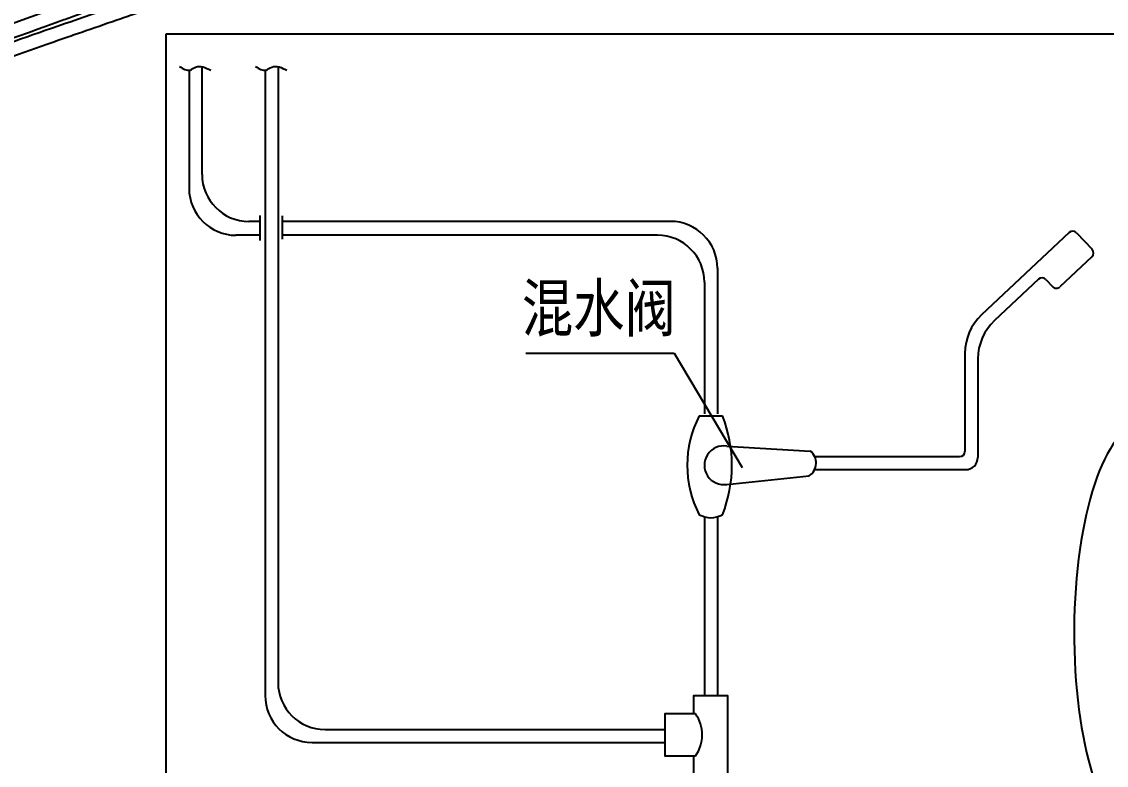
# Model space of a CAD drawing. Extents: x 27938 to 1507990, y 110129 to 923079.
# Drawn here: x 664140 to 674544, y 447037 to 454175 of the extents above; entities that cross this region are included whole.
import ezdxf

# ---------------------------------------------------------------- set-up
doc = ezdxf.new("R2010")
doc.units = 0
doc.header["$LTSCALE"] = 1000
doc.header["$MEASUREMENT"] = 0
doc.linetypes.add('DASH', pattern=[0.35, 0.25, -0.1])
doc.layers.add('太阳能', color=252, linetype='Continuous')
doc.layers.add('实线层', color=7, linetype='Continuous')
doc.styles.add('_TWT_DIM', font='', dxfattribs={"width": 0.8, "height": 3.5})
doc.styles.get('_TWT_DIM').set_extended_font_data('FangSong_GB2312')

msp = doc.modelspace()

# ---------------------------------------------------------------- linework, layer by layer
at = {"layer": '太阳能', "color": 1, "linetype": 'ByBlock', "lineweight": -3, "ltscale": 100}
for p, q in [((665869.8, 453743.3), (665869.8, 452708.7)), ((665745.9, 453709.8), (665745.9, 452575.1)), ((666425.3, 452314.5), (666425.3, 452074.5)), ((666638.5, 452311.5), (666638.5, 452086.5)), ((666425.3, 452258.7), (666319.9, 452258.7)), ((670363.4, 452258.7), (666638.5, 452258.7)), ((666425.3, 452125.1), (666195.9, 452125.1)), ((670239.1, 452125.1), (666638.5, 452125.1)), ((670813.4, 451808.7), (670813.4, 450412)), ((670689.1, 451675.1), (670689.1, 450412))]:
    msp.add_line(p, q, dxfattribs=at)
at = {"layer": '太阳能', "color": 5, "linetype": 'ByBlock', "lineweight": -3, "ltscale": 100}
for p, q in [((666599.7, 453743.2), (666599.7, 447831.3)), ((666475.7, 453709.8), (666475.7, 447707)), ((667049.7, 447381.2), (670313.5, 447381.2)), ((666925.7, 447256.9), (670313.5, 447256.9))]:
    msp.add_line(p, q, dxfattribs=at)
at = {"layer": '太阳能', "color": 0, "linetype": 'ByBlock', "lineweight": -3, "ltscale": 100}
for p, q in [((674187.4, 452150.8), (673347.6, 451360.6)), ((674259, 452148.6), (674407.5, 451990.8)), ((674405.3, 451919.2), (674099.1, 451631.1)), ((673892.5, 451702.7), (673471.9, 451306.9)), ((673964.2, 451700.5), (674027.4, 451633.2)), ((668974.9, 450992.4), (670397.6, 450992.4)), ((670397.6, 450992.4), (671050, 449896.6)), ((673188.1, 450991.5), (673188.1, 450051)), ((673312.4, 450937.7), (673312.4, 449991.2)), ((670639.9, 450391.9), (670862.7, 450391.9)), ((670903.5, 450101.6), (671705.1, 450053.7)), ((671747.2, 450000.3), (673137.4, 450000.3)), ((671746.5, 449876), (673197.2, 449876)), ((670903.5, 449733.3), (671695.2, 449816.8)), ((670689.1, 449422.9), (670689.1, 447708.8)), ((670813.4, 449422.9), (670813.4, 447708.8))]:
    msp.add_line(p, q, dxfattribs=at)
at = {"layer": '太阳能', "color": 0, "linetype": 'DASH', "lineweight": -3, "ltscale": 400}
msp.add_lwpolyline([(665525.1, 454059.9), (676150.6, 454059.9), (676150.6, 445024.2), (665525.1, 445024.2)], close=True, dxfattribs=at)
at = {"layer": '太阳能', "color": 0, "linetype": 'ByBlock', "lineweight": -3, "ltscale": 100}
for points in [[(670588, 447533.7), (670588, 447708.8), (670911.8, 447708.8), (670911.8, 446949.6), (670588, 446949.6), (670588, 447124.7)], [(670602.9, 447124.7), (670313.5, 447124.7), (670313.5, 447533.7), (670602.9, 447533.7)]]:
    msp.add_lwpolyline(points, dxfattribs=at)
at = {"layer": '太阳能', "color": 1, "linetype": 'ByBlock', "lineweight": -3, "ltscale": 100}
for centre, start, end in [((666319.9, 452708.7), 180, 270), ((666195.9, 452575.1), 180, 270), ((670363.4, 451808.7), 0, 90), ((670239.1, 451675.1), 0, 90)]:
    msp.add_arc(centre, 450, start, end, dxfattribs=at)
at = {"layer": '太阳能', "color": 0, "linetype": 'ByBlock', "lineweight": -3, "ltscale": 100}
for centre, radius, start, end in [((674222.1, 452113.8), 50.7, 43.25778, 133.25778), ((674370.6, 451956.1), 50.7, 313.25778, 43.25778), ((673927.3, 451665.7), 50.7, 43.25778, 133.25778), ((674064.4, 451668), 50.7, 223.25778, 313.25778), ((673695, 450991.5), 506.9, 133.25778, 180), ((673819.3, 450937.7), 506.9, 133.25778, 180), ((671552.1, 449917.5), 1028.2, 152.52284, 207.47716), ((669671.5, 449917.5), 1282.2, 338.28431, 21.71569), ((670875.3, 449917.5), 186.3, 81.29072, 278.70928), ((671614.3, 449938.9), 146.4, 303.51362, 51.6911), ((673137.4, 450051), 50.7, 270, 0), ((673197.2, 449991.2), 115.2, 270, 0), ((670751.3, 449645.5), 231.1, 241.17633, 298.82367), ((670313.5, 447329.2), 354.3, 324.75339, 35.24661)]:
    msp.add_arc(centre, radius, start, end, dxfattribs=at)
at = {"layer": '太阳能', "color": 5, "linetype": 'ByBlock', "lineweight": -3, "ltscale": 100}
for centre in [(667049.7, 447831.3), (666925.7, 447707)]:
    msp.add_arc(centre, 450, 180, 270, dxfattribs=at)
at = {"layer": '太阳能', "color": 0, "linetype": 'ByBlock', "lineweight": -3, "ltscale": 100, "extrusion": (0, 0, -1)}
msp.add_ellipse((674871.3, 448336.9), major_axis=(-13.4, -1970.8), ratio=0.3224906, dxfattribs=at)
at = {"layer": '太阳能', "color": 3, "linetype": 'ByBlock', "lineweight": -2, "ltscale": 100}
for points, knots in [([(659423.7, 450629.1), (659598.6, 450762.1), (659730.5, 450894), (659912.7, 451126.8), (659973.8, 451229), (660060.1, 451410.7), (660089.7, 451491.1), (660136.9, 451647.7), (660154.5, 451723.8), (660184.9, 451870.8), (660197.6, 451941.7), (660220, 452052), (660229, 452093.3), (660249.6, 452173.1), (660261.2, 452211.8), (660283, 452270.9), (660291.8, 452292.2), (660311.2, 452333.9), (660321.8, 452354.2), (660361.3, 452422.3), (660394.3, 452467.5), (660508, 452597.4), (660602.2, 452673.2), (660811.9, 452807.3), (660927.4, 452865.5), (661165.9, 452969.6), (661288.8, 453015.5), (661453.7, 453073.8), (661498.5, 453089.3), (661567.3, 453113), (661591.9, 453121.4), (661640.5, 453138.1), (661664.5, 453146.3), (661735.6, 453170.6), (661781.8, 453186.4), (661917, 453232.5), (662002.4, 453261.5), (662137.7, 453307.5), (662190.2, 453325.4), (662278.4, 453355.5), (662315, 453368), (662385.7, 453392.3), (662419.8, 453404.1), (662519, 453438.5), (662580.8, 453460.1), (662757.6, 453522.2), (662863.8, 453560.1), (663001.2, 453609.3), (663033.6, 453620.9), (663131.3, 453655.9), (663197.5, 453679.6), (663331.9, 453727.5), (663400.2, 453751.9), (663608.8, 453826.1), (663752.5, 453877), (664200.4, 454034.9), (664521, 454147.1), (664887.8, 454273.8), (664905.9, 454280.1), (664960.2, 454298.8), (664996.7, 454311.4), (665107.1, 454349.4), (665181.9, 454375.1), (665302.7, 454416.6), (665347.7, 454432), (665432.1, 454460.8), (665471.2, 454474.2), (665589.7, 454514.6), (665670.2, 454541.8), (665753.4, 454572), (665756.8, 454573.2), (665762.2, 454575.2), (665764.2, 454575.9), (665766.6, 454576.8), (665767, 454576.9), (665767.5, 454577.1), (665767.7, 454577.2), (665767.9, 454577.3), (665767.9, 454577.2), (665768.5, 454577.5), (665769, 454577.6), (665770.3, 454578.1), (665771.1, 454578.4), (665773.5, 454579.2), (665775, 454579.8), (665779.7, 454581.3), (665782.8, 454582.3), (665789.2, 454584.4), (665792.6, 454585.5), (665799.7, 454587.8), (665803.5, 454589.1), (665817, 454593.7), (665827.9, 454597.5), (665852.1, 454606.8), (665865.5, 454612.2), (665909.3, 454631.5), (665942.8, 454648.4), (666014.3, 454692.1), (666052.2, 454719), (666128.2, 454785), (666166.2, 454824.2), (666238.7, 454917.8), (666273.2, 454972.2), (666334.5, 455099.8), (666361.3, 455173), (666402.6, 455342.1), (666417, 455438.1), (666425.3, 455602.7), (666425.8, 455661.8), (666423.5, 455760.3)], [0, 0, 0, 0, 168.2877452, 168.2877452, 303.9043315, 303.9043315, 415.9152641, 415.9152641, 527.9261967, 527.9261967, 639.9371293, 639.9371293, 709.957103, 709.957103, 779.9770767, 779.9770767, 820.9794617, 820.9794617, 861.9818467, 861.9818467, 962.04195, 962.04195, 1167.4210451, 1167.4210451, 1372.8001403, 1372.8001403, 1578.1792354, 1578.1792354, 1655.921117, 1655.921117, 1699.8893966, 1699.8893966, 1743.8576763, 1743.8576763, 1831.7942355, 1831.7942355, 2007.6673541, 2007.6673541, 2127.0718623, 2127.0718623, 2217.0820898, 2217.0820898, 2307.0923174, 2307.0923174, 2487.1127725, 2487.1127725, 2847.1536827, 2847.1536827, 2958.5165635, 2958.5165635, 3181.242325, 3181.242325, 3403.9680866, 3403.9680866, 3849.4196097, 3849.4196097, 4740.3226559, 4740.3226559, 4786.1495273, 4786.1495273, 4877.80327, 4877.80327, 5061.1107555, 5061.1107555, 5168.5567994, 5168.5567994, 5260.1776558, 5260.1776558, 5443.4193686, 5443.4193686, 5451.2607076, 5451.2607076, 5455.8272227, 5455.8272227, 5456.7059012, 5456.7059012, 5457.098063, 5457.098063, 5457.2448858, 5457.2448858, 5457.7034881, 5457.7034881, 5458.6206928, 5458.6206928, 5460.4551022, 5460.4551022, 5464.4095485, 5464.4095485, 5468.3639947, 5468.3639947, 5472.318441, 5472.318441, 5481.6763084, 5481.6763084, 5491.0341759, 5491.0341759, 5510.0077533, 5510.0077533, 5528.9813308, 5528.9813308, 5547.9549083, 5547.9549083, 5566.9284857, 5566.9284857, 5585.9020632, 5585.9020632, 5604.8756406, 5604.8756406, 5614.5668819, 5614.5668819, 5614.5668819, 5614.5668819]), ([(659502.7, 450525.2), (659607.7, 450605.1), (659698.8, 450685.2), (659856.8, 450845.2), (659923.7, 450925.1), (660037.4, 451083.7), (660084.2, 451162.3), (660161.6, 451316.7), (660192.3, 451392.5), (660242.1, 451539.5), (660261.4, 451610.7), (660293.3, 451747.1), (660306, 451812.3), (660329.7, 451935.4), (660340.7, 451993.3), (660361.7, 452086.7), (660371.3, 452124), (660393, 452193.7), (660405.1, 452226.1), (660425.1, 452269.5), (660431.7, 452282.5), (660445.9, 452308.3), (660453.4, 452320.9), (660477.3, 452358.4), (660495, 452382.6), (660544.6, 452442.6), (660578.8, 452477.5), (660654.7, 452544.2), (660696.3, 452576), (660785.6, 452636.6), (660833.2, 452665.5), (660933.1, 452720.3), (660985.3, 452746.3), (661125, 452810.8), (661214.9, 452847.2), (661395.7, 452915.5), (661486.7, 452947.2), (661598.2, 452985.6), (661621, 452993.4), (661666.1, 453008.9), (661688.4, 453016.5), (661754.5, 453039.2), (661797.6, 453053.9), (661923.9, 453097), (662004.1, 453124.2), (662139.6, 453170.3), (662196.4, 453189.6), (662298.5, 453224.4), (662344.4, 453240.1), (662474.2, 453284.7), (662552.8, 453312), (662692.2, 453360.9), (662754.1, 453382.7), (662889.7, 453430.8), (662962, 453456.7), (663064.3, 453493.3), (663094.4, 453504.1), (663185.4, 453536.7), (663247, 453558.7), (663434.5, 453625.6), (663563.2, 453671.4), (663962.6, 453813), (664246.5, 453912.8), (664606.4, 454038.2), (664660.6, 454057), (664825.4, 454114.2), (664938.2, 454153.2), (665109.7, 454212.3), (665166, 454231.7), (665337.3, 454290.5), (665454.5, 454330.6), (665652.5, 454398.2), (665732.6, 454425.4), (665882.9, 454480.4), (666592, 454654), (666554, 455729)], [0, 0, 0, 0, 96.6998358, 96.6998358, 193.3996717, 193.3996717, 290.0995075, 290.0995075, 386.7993433, 386.7993433, 483.4991791, 483.4991791, 580.199015, 580.199015, 676.8988508, 676.8988508, 748.2443499, 748.2443499, 819.589849, 819.589849, 851.1683359, 851.1683359, 882.7468227, 882.7468227, 945.9037964, 945.9037964, 1043.6173091, 1043.6173091, 1141.3308219, 1141.3308219, 1239.0443346, 1239.0443346, 1336.7578474, 1336.7578474, 1493.4771237, 1493.4771237, 1650.1964, 1650.1964, 1690.8643523, 1690.8643523, 1731.5323045, 1731.5323045, 1812.8682091, 1812.8682091, 1975.5400183, 1975.5400183, 2102.0373651, 2102.0373651, 2213.3587224, 2213.3587224, 2430.641095, 2430.641095, 2624.350793, 2624.350793, 2871.5467528, 2871.5467528, 2975.1174653, 2975.1174653, 3182.2588902, 3182.2588902, 3596.5417401, 3596.5417401, 4425.1074398, 4425.1074398, 4569.9247995, 4569.9247995, 4859.559519, 4859.559519, 4998.7221439, 4998.7221439, 5277.0473938, 5277.0473938, 5457.2446781, 5457.2446781, 5614.5668819, 5614.5668819, 5614.5668819, 5614.5668819])]:
    msp.add_open_spline(points, degree=3, knots=knots, dxfattribs=at)
at = {"layer": '太阳能', "color": 6, "linetype": 'ByBlock', "lineweight": -3, "ltscale": 100}
msp.add_open_spline([(659697.8, 451092.7), (659890.3, 452020.7), (660224.9, 452673.9), (660604.3, 452984.7), (661382.8, 453249.9), (662404.2, 453602), (663901.7, 454081.4), (665800.9, 454808.9), (665790.5, 455368.7)], degree=3, knots=[0, 0, 0, 0, 820.8705621, 1667.6000615, 2188.4604736, 2974.6402932, 5277.9697906, 6479.4518001, 6479.4518001, 6479.4518001, 6479.4518001], dxfattribs=at)
at = {"layer": '太阳能', "color": 6, "linetype": 'ByBlock', "lineweight": -2, "ltscale": 100}
msp.add_open_spline([(659828.6, 451065.6), (659886.7, 451345.6), (659942, 451568.7), (660029.1, 451866.6), (660062.5, 451966), (660121.6, 452122), (660147.8, 452183), (660198.7, 452289.9), (660223.4, 452335.8), (660263.8, 452404.2), (660279.7, 452429.4), (660302.3, 452463.2), (660308.9, 452472.9), (660322.7, 452492.8), (660329.8, 452502.9), (660344, 452522.6), (660351, 452532.1), (660372, 452560), (660385.9, 452577.6), (660427.1, 452627.4), (660454.2, 452656.9), (660509.7, 452710.8), (660538.1, 452735.2), (660598.4, 452780.9), (660630.3, 452802.3), (660700.2, 452843.6), (660738, 452863.5), (660797, 452891.5), (660814.8, 452899.6), (660851.9, 452915.9), (660871.2, 452924), (660953.3, 452957.7), (661021, 452983), (661159.7, 453032.7), (661230.7, 453057.1), (661322.8, 453088.6), (661345.5, 453096.3), (661390.2, 453111.7), (661412.4, 453119.2), (661478, 453141.7), (661520.9, 453156.4), (661647.6, 453199.8), (661729.5, 453227.9), (661871.7, 453276.4), (661932.2, 453296.9), (662035.2, 453331.8), (662077.5, 453346), (662163, 453374.7), (662206.2, 453389.2), (662337.4, 453433), (662426.9, 453462.8), (662702.3, 453554.6), (662895.3, 453618.9), (663510.2, 453826.7), (663967.9, 453984.7), (664538.4, 454192.7), (664583.4, 454209.1), (664674.6, 454242.7), (664720.9, 454259.7), (664859.7, 454312), (664953.2, 454348.5), (665137, 454427.7), (665227.4, 454470.3), (665379.8, 454553.8), (665443.7, 454592.9), (665563.8, 454678.1), (665620.2, 454724.4), (665707.5, 454811.5), (665741.2, 454850.1), (665801.5, 454932.8), (665828.1, 454976.8), (665872.6, 455070.4), (665890.4, 455120), (665915.3, 455223.9), (665922.5, 455278.3), (665924.2, 455346.6), (665924.3, 455358.9), (665924, 455371.2)], degree=3, knots=[0, 0, 0, 0, 250.0608214, 250.0608214, 413.6582295, 413.6582295, 550.4430335, 550.4430335, 687.2278375, 687.2278375, 777.903846, 777.903846, 815.5089383, 815.5089383, 856.2730015, 856.2730015, 897.0370648, 897.0370648, 978.5651913, 978.5651913, 1140.0223861, 1140.0223861, 1301.479581, 1301.479581, 1462.9367759, 1462.9367759, 1624.3939708, 1624.3939708, 1690.743116, 1690.743116, 1757.0922611, 1757.0922611, 1965.771098, 1965.771098, 2174.4499349, 2174.4499349, 2243.5306731, 2243.5306731, 2312.6114112, 2312.6114112, 2450.7728876, 2450.7728876, 2727.0958402, 2727.0958402, 2932.6833202, 2932.6833202, 3073.5002141, 3073.5002141, 3214.3171081, 3214.3171081, 3495.9508959, 3495.9508959, 4059.2184716, 4059.2184716, 5185.753623, 5185.753623, 5281.2859846, 5281.2859846, 5376.8183462, 5376.8183462, 5565.562543, 5565.562543, 5754.3067398, 5754.3067398, 5899.3992032, 5899.3992032, 6044.4916666, 6044.4916666, 6147.6593746, 6147.6593746, 6250.8270826, 6250.8270826, 6353.9947906, 6353.9947906, 6457.1624985, 6457.1624985, 6479.4518001, 6479.4518001, 6479.4518001, 6479.4518001], dxfattribs=at)
at = {"layer": '实线层', "lineweight": -2}
for points in [[(665654.7, 453745.8), (665755.4, 453711.6), (665809, 453739.4), (665954.8, 453709.4)], [(666384.2, 453745.8), (666485, 453711.6), (666538.6, 453739.4), (666684.4, 453709.4)]]:
    msp.add_spline(points, degree=3, dxfattribs=at)

# ---------------------------------------------------------------- texts
at = {"layer": '太阳能', "color": 0, "linetype": 'ByBlock', "lineweight": -3, "ltscale": 100, "insert": (668936.8, 451654.1), "char_height": 451.721, "width": 3489.128, "attachment_point": 1, "style": '_TWT_DIM'}
msp.add_mtext('{\\fFangSong|b0|i0|c134|p49;混水阀}', dxfattribs=at)

doc.saveas('drawing.dxf')
